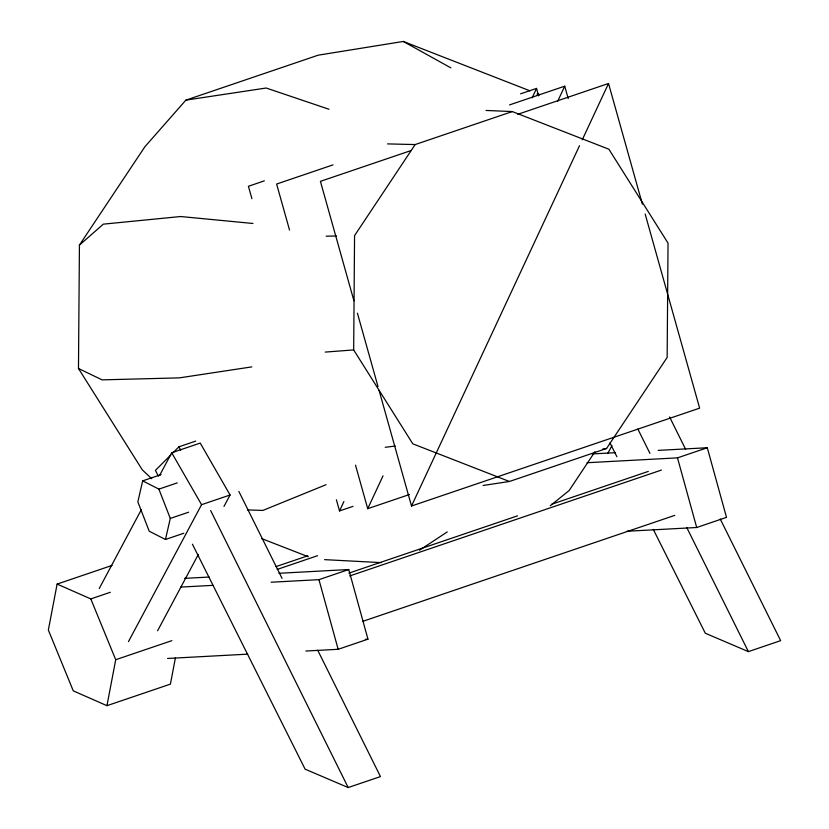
<?xml version="1.0" encoding="UTF-8"?>
<svg xmlns="http://www.w3.org/2000/svg" width="829" height="829" viewBox="0 0 829 829"><rect width="100%" height="100%" fill="white"/><g stroke="black" fill="none" stroke-linecap="round" stroke-linejoin="round"><path stroke-width="1.24" d="M151.717 478.706L142.329 469.888L78.475 368.501L79.429 245.104L144.837 146.816L185.872 100.133L318.201 55.18L403.288 41.45L529.969 90.827M509.42 481.483L412.821 443.836L353.672 349.921L354.563 235.612L415.153 144.567L512.291 111.563L608.89 149.22L668.039 243.135L667.148 357.444L606.569 448.489L509.42 481.483L483.141 485.473M112.039 565.43L57.118 584.082L48.351 630.04L73.263 690.847L106.951 705.686L170.411 684.122L175.385 658.039M106.951 705.686L115.718 659.718L90.807 598.921L57.118 584.082M161.023 474.623L142.671 480.861L137.842 501.908L149.23 531.213L165.458 539.482L183.81 533.244M165.458 539.482L170.287 518.436L158.899 489.12L142.671 480.861M353.009 506.353L339.527 510.933L343.9 501.545M532.156 97.801L536.539 88.402L520.591 93.822M409.402 494.54L367.724 508.695L383.039 475.836M557.616 101.428L564.725 86.175L509.555 104.91M645.18 214.089L699.635 408.148L411.516 506.011L579.523 145.686M582.259 139.821L608.527 83.48L517.804 114.298M99.231 588.528L141.262 509.814M159.531 475.587L171.717 452.769L200.224 443.08L230.079 494.996L223.985 506.405M128.464 641.594L201.561 504.685L230.079 494.996M157.593 630.765L198.4 554.321M607.698 453.587L611.968 445.598M594.932 451.753L569.119 490.55L550.249 505.773M170.836 454.945L155.437 470.364L158.329 476.136M172.639 453.131L178.981 446.79L195.717 441.101M79.429 245.104L103.335 224.151L180.66 216.524L252.969 223.478M419.505 550.218L447.245 531.938M326.056 484.706L262.897 510.426L247.374 509.918M264.358 180.857L248.42 186.276L251.912 198.711M333.02 164.878L276.617 184.038L289.539 230.058M411.143 150.526L320.419 181.344L353.921 300.761M158.899 489.12L177.251 482.892M170.287 518.436L188.649 512.198M90.807 598.921L110.33 592.289M275.995 566.611L307.777 555.813M277.207 569.409L317.538 555.71M271.135 582.227L318.947 579.658L348.75 569.533L367.962 639.169L338.159 649.294L305.849 651.024M587.025 462.727L677.49 457.867L707.292 447.743L726.505 517.379L696.702 527.503L626.921 531.254M348.822 573.15L517.514 515.845M551.741 504.219L648.309 471.411M349.672 575.968L661.387 470.084M115.718 659.718L171.862 640.651M363.029 621.263L674.744 515.379M192.421 544.197L305.113 769.167L348.19 787.55L380.459 776.586L317.725 650.247M653.293 529.399L705.303 633.232L748.38 651.615L780.649 640.651L720.214 518.954M185.872 100.133L266.171 88.019L328.978 109.252M251.85 366.884L179.406 377.869L102.122 379.869L78.475 368.501M602.828 449.017L606.569 448.489M537.057 94.931L539.617 94.589L537.202 93.646M385.216 447.297L395.257 446.043M325.248 352.087L353.672 349.921M592.279 453.929L615.543 452.675M658.185 450.385L707.292 447.743M184.629 578.352L209.177 577.036M278.969 573.285L348.75 569.533M180.67 587.087L212.98 585.357M365.382 639.304L367.962 639.169M167.572 658.464L247.695 654.154M326.149 236.203L336.481 235.985M387.568 143.904L415.153 144.567M486.053 110.454L512.291 111.563M324.585 559.637L381.216 562.622M261.653 538.581L308.305 556.767M403.288 41.45L450.852 67.854M171.717 452.769L201.561 504.685M609.947 442.873L616.89 456.717M669.573 416.956L685.687 449.411M637.874 429.08L649.957 453.411M686.795 527.596L748.38 651.615M238.876 491.462L282.047 578.393M178.981 446.79L180.712 450.261M210.639 510.54L348.19 787.55M608.527 83.48L642.382 204.141M564.725 86.175L568.217 98.61M536.539 88.402L538.632 95.874M357.413 313.196L378.014 386.594M379.06 390.324L411.516 506.011M355.506 465.162L367.724 508.695M336.387 499.742L339.527 510.933M677.49 457.867L696.702 527.503M318.947 579.658L338.159 649.294"/></g></svg>
